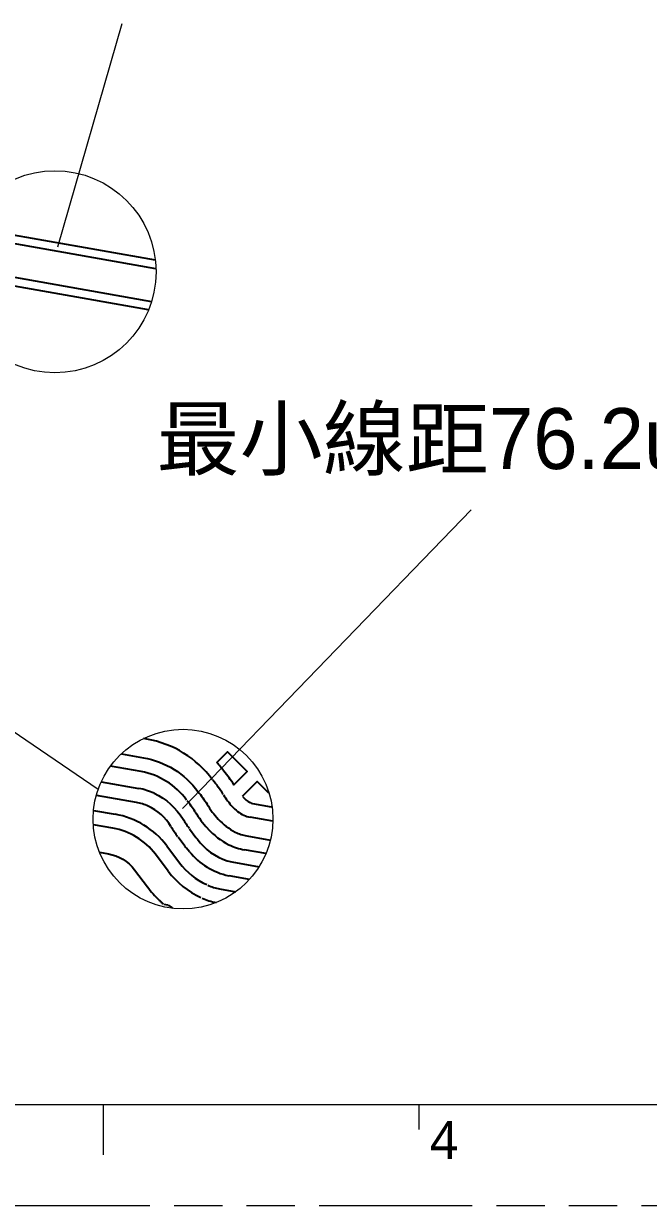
# Model space of a CAD drawing. Extents: x 3103 to 3424, y -52 to 175.
# Drawn here: x 3224.5 to 3263.3, y -52.4 to 20.9 of the extents above; entities that cross this region are included whole.
import ezdxf

# ---------------------------------------------------------------- set-up
doc = ezdxf.new("R2010")
doc.units = 0
doc.linetypes.add('PHANTOM', pattern=[29.5, 9.5, -1.5, 3, -1.5, 3, -1.5, 9.5])
doc.layers.get('0').update_dxf_attribs({"lineweight": 5})
doc.layers.add('0PAPERF', color=2, linetype='PHANTOM', lineweight=5, plot=False)
doc.layers.add('DIM', color=3, linetype='Continuous', lineweight=5)
doc.layers.add('備註', color=1, linetype='Continuous', lineweight=5)
doc.layers.add('gbr-dxf_layer0', color=7, linetype='Continuous')
doc.styles.get("Standard").update_dxf_attribs({"font": 'txt.shx'})

msp = doc.modelspace()

# ---------------------------------------------------------------- linework, layer by layer
for p, q in [((3111.833, -46.172), (3414.387, -46.172)), ((3249.001, -46.172), (3249.001, -47.739))]:
    msp.add_line(p, q)
at = {"color": 0}
msp.add_line((3229.406, -46.172), (3229.406, -49.307), dxfattribs=at)
at = {"layer": '0PAPERF'}
msp.add_line((3102.818, -52.442), (3424.266, -52.442), dxfattribs=at)
at = {"layer": 'gbr-dxf_layer0'}
for p, q in [((3220.826, 8.353), (3232.651, 6.268)), ((3232.693, 5.712), (3220.597, 7.845)), ((3232.126, -23.494), (3231.911, -23.456)), ((3230.543, -24.406), (3231.922, -24.649)), ((3231.769, -25.513), (3229.864, -25.177)), ((3229.297, -26.148), (3231.629, -26.559)), ((3231.477, -27.424), (3228.993, -26.986)), ((3228.821, -27.922), (3230.167, -28.16)), ((3239.944, -28.598), (3238.533, -28.349)), ((3230.014, -29.024), (3228.806, -28.811)), ((3234.476, -30.131), (3234.062, -29.584)), ((3235.266, -29.712), (3235.441, -29.926)), ((3238.33, -29.503), (3239.792, -29.761)), ((3233.452, -31.697), (3232.658, -30.643)), ((3233.359, -30.115), (3234.153, -31.169)), ((3234.763, -30.483), (3234.587, -30.269)), ((3239.517, -30.604), (3238.177, -30.367)), ((3238.497, -32.208), (3237.235, -31.986)), ((3236.644, -32.789), (3237.652, -32.967))]:
    msp.add_line(p, q, dxfattribs=at)
at = {"layer": 'gbr-dxf_layer0', "linetype": 'Continuous'}
for points in [[(3232.237, 3.165), (3220.155, 5.295)], [(3220.159, 5.843), (3232.42, 3.681)], [(3239.706, -26.84), (3238.981, -26.116), (3238.044, -27.052)], [(3238.686, -27.484), (3239.849, -27.69), (3239.887, -27.652)]]:
    msp.add_lwpolyline(points, dxfattribs=at)
for points in [[(3231.925, -24.649, -0.194304), (3235.292, -26.755, -0.041376), (3235.868, -27.543)], [(3232.578, -26.857, -0.147573), (3234.37, -28.46, 0.016411), (3234.754, -29.042)], [(3238.073, -27.084, 0.090781), (3238.538, -27.436, 0.071679), (3238.684, -27.484)], [(3234.766, -29.059), (3235.174, -29.599, 0.003564), (3235.264, -29.71)], [(3235.441, -29.926, 0.165106), (3237.397, -31.123), (3239.093, -31.422)], [(3229.189, -30.518), (3229.738, -30.615, -0.188818), (3231.363, -31.608), (3232.161, -32.668, 0.040127), (3232.896, -33.497, -0.073342), (3232.96, -33.554, -0.073634), (3233.021, -33.614, 0.006355), (3233.149, -33.728)], [(3233.185, -33.746), (3233.42, -33.785, -0.131216), (3233.489, -33.817, 0.011094), (3233.728, -33.998, 0.011094)]]:
    msp.add_lwpolyline(points, format="xyb", dxfattribs=at)
msp.add_lwpolyline([(3236.466, -24.949), (3237.14, -24.275), (3238.36, -25.495), (3237.527, -26.328, 0.033187), (3236.9, -25.478, 0.023329)], format="xyb", close=True, dxfattribs=at)
at = {"layer": 'gbr-dxf_layer0'}
for centre, radius, start, end in [((3231.005, -29.87), 6.474, 36.5766, 80.01446), ((3231.002, -29.871), 4.425, 35.91462, 79.97195), ((3230.81, -30.618), 7.091, 31.3085, 40.25582), ((3230.969, -30.325), 3.823, 65.16567, 79.9972), ((3241.007, -24.422), 4.839, 211.60928, 222.20365), ((3230.969, -30.325), 2.945, 65.17172, 79.98697), ((3230.819, -30.629), 3.284, 31.4144, 64.98928), ((3230.818, -30.626), 5.039, 31.40031, 41.0382), ((3241.007, -24.419), 6.014, 211.31348, 222.24952), ((3239.269, -25.988), 2.5, 222.45602, 243.23761), ((3229.283, -33.186), 5.104, 37.02775, 80.00178), ((3241.007, -24.419), 6.892, 211.31219, 222.24922), ((3239.269, -25.988), 3.673, 222.368, 243.26286), ((3238.777, -26.954), 1.416, 243.57872, 260.00023), ((3229.283, -33.186), 4.226, 37.02758, 80.00177), ((3243.456, -22.894), 11.532, 211.48872, 215.25351), ((3239.269, -25.988), 4.551, 222.36763, 243.26307), ((3238.775, -26.954), 2.588, 243.43159, 260.06649), ((3238.775, -26.954), 3.466, 243.42944, 260.07002), ((3243.496, -22.95), 11.53, 218.59137, 219.39289), ((3238.182, -27.644), 4.444, 219.78094, 257.38636), ((3237.692, -28.507), 4.428, 217.01813, 245.30231), ((3237.692, -28.507), 5.306, 217.01237, 245.30128), ((3237.159, -29.83), 3.003, 245.49295, 260.02241), ((3237.16, -29.83), 3.881, 245.48419, 259.12655)]:
    msp.add_arc(centre, radius, start, end, dxfattribs=at)
at = {"layer": '備註', "linetype": 'Continuous'}
for p, q in [((3226.599, 7.072), (3230.597, 20.927)), ((3234.338, -27.8), (3252.264, -9.261)), ((3213.426, -15.905), (3229.113, -26.603))]:
    msp.add_line(p, q, dxfattribs=at)
for centre, radius in [((3226.423, 5.521), 6.272), ((3234.37, -28.46), 5.575)]:
    msp.add_circle(centre, radius, dxfattribs=at)

# ---------------------------------------------------------------- texts
at = {"layer": 'DIM', "color": 0, "insert": (3249.689, -47.215), "char_height": 2.35146, "width": 1.43164, "attachment_point": 1}
msp.add_mtext('{\\fMicrosoft JhengHei|b0|i0|c136|p0;4}', dxfattribs=at)
at = {"layer": '備註', "color": 1, "linetype": 'Continuous', "insert": (3232.731, -2.945), "char_height": 3.78, "width": 56.39311, "attachment_point": 1}
msp.add_mtext('{\\fPMingLiU|b0|i0|c136|p18;最小線距76.2um}', dxfattribs=at)

doc.saveas('drawing.dxf')
